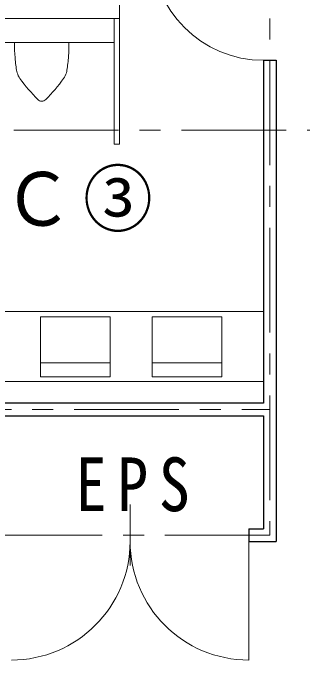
# Model space of a CAD drawing. Units: millimetres at full size; details may follow other scales. Extents: x -57346 to 60518, y -42813 to 41849.
# Drawn here: x 15635 to 17705, y -10739 to -6105 of the extents above; entities that cross this region are included whole.
import ezdxf

# ---------------------------------------------------------------- set-up
doc = ezdxf.new("R2010")
doc.units = ezdxf.units.MM
doc.header["$LTSCALE"] = 150
doc.linetypes.add('CHAIN1', pattern=[8, 5, -1, 1, -1])
for name, color, linetype, lineweight in [('1-1_極細線', 4, 'Continuous', 9), ('1-2_細線', 7, 'Continuous', 18), ('1-3_中線', 3, 'Continuous', 25), ('1-8_ﾊｯﾁﾝｸﾞ', 4, 'Continuous', 9), ('1-A_中芯線', 4, 'CHAIN1', 9), ('1-D_文字', 4, 'Continuous', 9)]:
    doc.layers.add(name, color=color, linetype=linetype, lineweight=lineweight)
doc.styles.add('ＭＳ ゴシック', font='')
doc.styles.get('ＭＳ ゴシック').set_extended_font_data('MS Gothic')

msp = doc.modelspace()

# ---------------------------------------------------------------- linework, layer by layer
at = {"layer": '1-1_極細線'}
for p, q in [((16358.4, -6316.4), (13723.4, -6316.4)), ((17428.4, -8243.8), (15563.4, -8243.8)), ((16330.9, -8281.1), (15830.9, -8281.1)), ((15830.9, -8281.1), (15830.9, -8711.1)), ((16330.9, -8281.1), (16330.9, -8711.1)), ((16630.9, -8281.1), (16630.9, -8711.1)), ((17130.9, -8281.1), (16630.9, -8281.1)), ((17130.9, -8281.1), (17130.9, -8711.1)), ((15830.9, -8611.1), (16330.9, -8611.1)), ((16630.9, -8611.1), (17130.9, -8611.1)), ((15830.9, -8711.1), (16330.9, -8711.1)), ((16630.9, -8711.1), (17130.9, -8711.1)), ((17428.4, -8743.8), (15563.4, -8743.8)), ((16473.4, -10062.6), (16473.4, -9625)), ((17323.4, -10738.8), (17323.4, -9888.8))]:
    msp.add_line(p, q, dxfattribs=at)
for centre, radius, start, end in [((17428.4, -5643.8), 800, 180, 270), ((15623.4, -9888.8), 850, 270, 0), ((17323.4, -9888.8), 850, 180, 270)]:
    msp.add_arc(centre, radius, start, end, dxfattribs=at)
at = {"layer": '1-2_細線'}
for points in [[(16398.4, -5518.8), (16398.4, -6143.8), (16398.4, -7043.8)], [(13723.4, -7003.8), (13723.4, -6143.8), (16398.4, -6143.8)], [(16358.4, -6143.8), (16358.4, -7043.8), (16398.4, -7043.8)]]:
    msp.add_lwpolyline(points, dxfattribs=at)
at = {"layer": '1-3_中線'}
for p, q in [((17428.4, -6443.8), (17518.4, -6443.8)), ((17428.4, -6443.8), (17428.4, -8898.8)), ((17518.4, -6443.8), (17518.4, -9888.8)), ((17428.4, -8898.8), (12630.9, -8898.8)), ((15518.4, -8988.8), (17428.4, -8988.8)), ((17428.4, -8988.8), (17428.4, -9798.8)), ((17323.4, -9798.8), (17428.4, -9798.8))]:
    msp.add_line(p, q, dxfattribs=at)
msp.add_lwpolyline([(17323.4, -9798.8), (17323.4, -9888.8), (17518.4, -9888.8)], dxfattribs=at)
at = {"layer": '1-8_ﾊｯﾁﾝｸﾞ'}
msp.add_line((16035.9, -6316.4), (15645.9, -6316.4), dxfattribs=at)
for centre, radius, start, end in [((16895.9, -6323.6), 1250, 179.6711, 183.2836), ((14785.9, -6323.6), 1250, 356.7164, 0.3289), ((16895.9, -6323.6), 1250, 183.2836, 184.2922), ((14785.9, -6323.6), 1250, 355.7078, 356.7164), ((16895.9, -6323.6), 1250, 184.2922, 188.7481), ((14785.9, -6323.6), 1250, 351.2519, 355.7078), ((15798.8, -6492.4), 140, 188.7481, 196.804), ((15798.8, -6492.4), 140, 196.804, 215.5192), ((15883, -6492.4), 140, 324.4808, 343.196), ((15883, -6492.4), 140, 343.196, 351.2519), ((16661.5, -5876.6), 1200, 215.5192, 224.9718), ((15020.2, -5876.6), 1200, 315.0282, 324.4808), ((15840.9, -6696.4), 40, 224.9718, 270), ((15840.9, -6696.4), 40, 270, 315.0282)]:
    msp.add_arc(centre, radius, start, end, dxfattribs=at)
at = {"layer": '1-A_中芯線'}
for p, q in [((7240.6, -6943.8), (56123.9, -6943.8)), ((12473.4, -8943.8), (17473.4, -8943.8))]:
    msp.add_line(p, q, dxfattribs=at)
msp.add_lwpolyline([(17473.4, -443.8), (17473.4, -9843.8), (15473.4, -9843.8)], dxfattribs=at)

# ---------------------------------------------------------------- texts
at = {"layer": '1-D_文字', "color": 7, "char_height": 384.9, "attachment_point": 7, "style": 'ＭＳ ゴシック'}
for s, insert in [('\\T1.15;\\W0.95;男子ＷＣ③', (13842.5, -7673.5)), ('\\T1.34;\\W0.85;EPS', (16082.5, -9678.8))]:
    msp.add_mtext(s, dxfattribs=dict(at, insert=insert))

doc.saveas('drawing.dxf')
